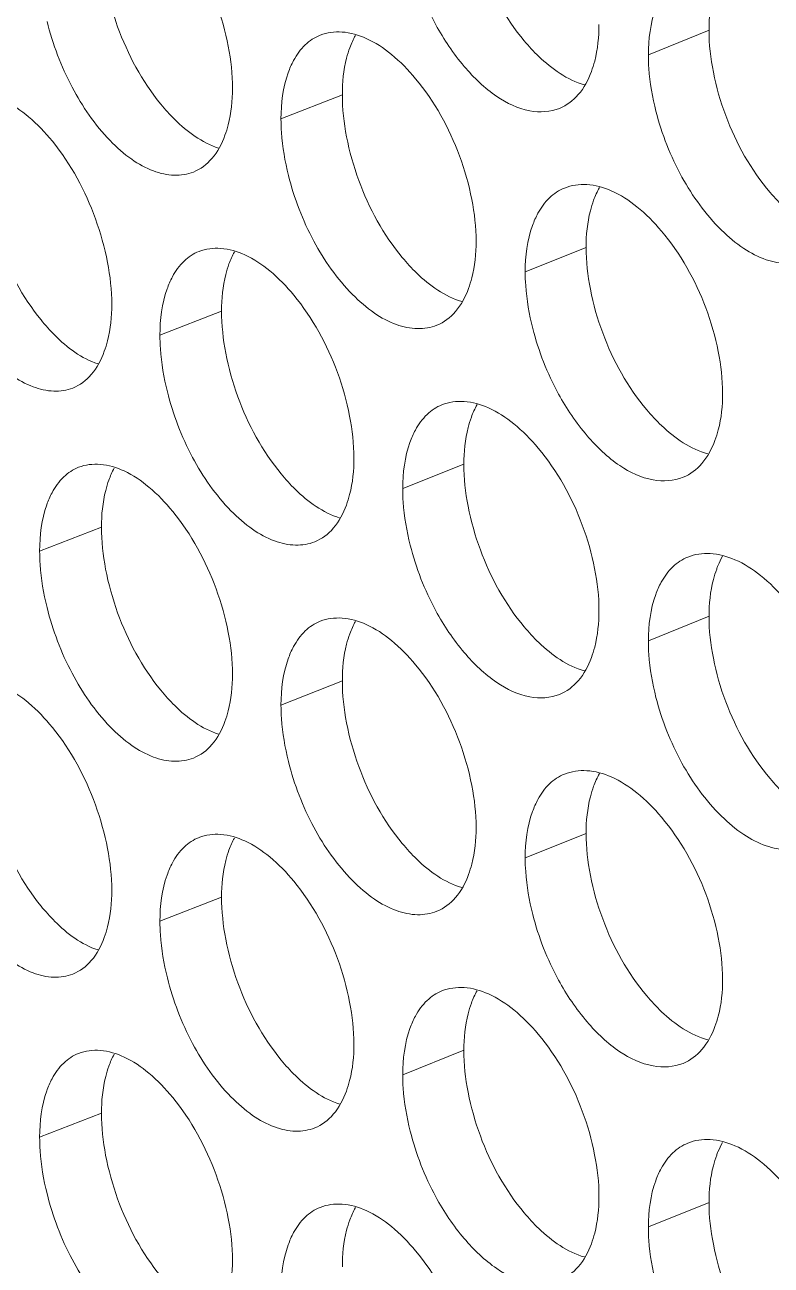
# Model space of a CAD drawing. Header units: millimetres. Extents: x 1177 to 4147, y 93 to 2194.
# Drawn here: x 2535.73 to 2545.75, y 995.79 to 1012.46 of the extents above; entities that cross this region are included whole.
import ezdxf

# ---------------------------------------------------------------- set-up
doc = ezdxf.new("R2010")
doc.units = ezdxf.units.MM
doc.header["$LTSCALE"] = 0.1
doc.layers.get('0').update_dxf_attribs({"lineweight": 13})
doc.layers.add('标注', color=251, linetype='Continuous', lineweight=9)

# ---------------------------------------------------------------- blocks, each defined once
blk = doc.blocks.new('02')
at = {"layer": '标注'}
for p, q in [((4404.721, 1037.539), (4403.558, 1037.066)), ((4397.688, 1036.3), (4396.511, 1035.835)), ((4397.688, 1036.3), (4396.511, 1035.835)), ((4402.363, 1033.37), (4401.195, 1032.9)), ((4402.363, 1033.37), (4401.195, 1032.9)), ((4395.371, 1032.148), (4394.189, 1031.685)), ((4400.018, 1029.207), (4398.846, 1028.739)), ((4393.067, 1028.001), (4391.882, 1027.541)), ((4404.721, 1026.289), (4403.558, 1025.816)), ((4397.688, 1025.05), (4396.511, 1024.585)), ((4402.363, 1022.12), (4401.195, 1021.65)), ((4395.371, 1020.898), (4394.189, 1020.435)), ((4400.018, 1017.957), (4398.846, 1017.489)), ((4393.067, 1016.751), (4391.882, 1016.291)), ((4393.067, 1016.751), (4391.882, 1016.291)), ((4404.721, 1015.039), (4403.558, 1014.566))]:
    blk.add_line(p, q, dxfattribs=at)
for points, knots in [([(4400.018, 1040.457), (4400.018, 1040.187), (4400.082, 1039.627), (4400.389, 1038.541), (4400.812, 1037.771), (4401.176, 1037.336)], [0, 0, 0, 0, 0.239561, 0.496616, 1, 1, 1, 1]), ([(4395.581, 1036.424), (4395.581, 1036.694), (4395.517, 1037.254), (4395.213, 1038.341), (4394.794, 1039.113), (4394.434, 1039.551)], [0, 0, 0, 0, 0.239566, 0.496716, 1, 1, 1, 1]), ([(4395.581, 1036.424), (4395.581, 1036.694), (4395.517, 1037.254), (4395.213, 1038.341), (4394.794, 1039.113), (4394.434, 1039.551)], [0, 0, 0, 0, 0.239566, 0.496716, 1, 1, 1, 1]), ([(4393.067, 1039.251), (4393.067, 1038.981), (4393.13, 1038.42), (4393.431, 1037.333), (4393.846, 1036.56), (4394.205, 1036.121)], [0, 0, 0, 0, 0.239778, 0.497068, 1, 1, 1, 1]), ([(4393.067, 1039.251), (4393.067, 1038.981), (4393.13, 1038.42), (4393.431, 1037.333), (4393.846, 1036.56), (4394.205, 1036.121)], [0, 0, 0, 0, 0.239778, 0.497068, 1, 1, 1, 1]), ([(4398.991, 1038.905), (4399.046, 1038.686), (4399.183, 1038.255), (4399.508, 1037.549), (4399.975, 1036.854), (4400.581, 1036.266), (4401.229, 1035.947), (4401.678, 1035.967), (4401.855, 1036.039)], [0, 0, 0, 0, 0.152652, 0.305439, 0.523584, 0.715027, 0.870754, 1, 1, 1, 1]), ([(4404.868, 1038.444), (4404.843, 1038.378), (4404.753, 1038.084), (4404.721, 1037.775), (4404.721, 1037.539)], [0, 0, 0, 0, 0.229724, 1, 1, 1, 1]), ([(4403.804, 1038.191), (4403.763, 1038.115), (4403.607, 1037.76), (4403.558, 1037.366), (4403.558, 1037.066)], [0, 0, 0, 0, 0.222904, 1, 1, 1, 1]), ([(4392.024, 1037.706), (4392.132, 1037.27), (4392.442, 1036.448), (4393.047, 1035.57), (4393.616, 1035.06), (4394.037, 1034.825), (4394.45, 1034.731), (4394.715, 1034.771), (4394.83, 1034.816)], [0, 0, 0, 0, 0.306092, 0.591839, 0.715894, 0.823347, 0.916219, 1, 1, 1, 1]), ([(4392.024, 1037.706), (4392.132, 1037.27), (4392.442, 1036.448), (4393.047, 1035.57), (4393.616, 1035.06), (4394.037, 1034.825), (4394.45, 1034.731), (4394.715, 1034.771), (4394.83, 1034.816)], [0, 0, 0, 0, 0.306092, 0.591839, 0.715894, 0.823347, 0.916219, 1, 1, 1, 1]), ([(4402.465, 1036.745), (4402.49, 1036.811), (4402.58, 1037.104), (4402.611, 1037.413), (4402.611, 1037.649)], [0, 0, 0, 0, 0.22966, 1, 1, 1, 1]), ([(4397.262, 1037.443), (4397.156, 1037.401), (4396.951, 1037.265), (4396.812, 1037.067), (4396.752, 1036.957)], [0, 0, 0, 0, 0.476042, 1, 1, 1, 1]), ([(4397.262, 1037.443), (4397.156, 1037.401), (4396.951, 1037.265), (4396.812, 1037.067), (4396.752, 1036.957)], [0, 0, 0, 0, 0.476042, 1, 1, 1, 1]), ([(4399.094, 1036.607), (4398.953, 1036.776), (4398.666, 1037.072), (4398.186, 1037.392), (4397.705, 1037.534), (4397.394, 1037.495), (4397.262, 1037.443)], [0, 0, 0, 0, 0.309013, 0.575734, 0.801259, 1, 1, 1, 1]), ([(4399.094, 1036.607), (4398.953, 1036.776), (4398.666, 1037.072), (4398.186, 1037.392), (4397.705, 1037.534), (4397.394, 1037.495), (4397.262, 1037.443)], [0, 0, 0, 0, 0.309013, 0.575734, 0.801259, 1, 1, 1, 1]), ([(4404.721, 1037.539), (4404.721, 1037.269), (4404.786, 1036.709), (4405.096, 1035.624), (4405.525, 1034.856), (4405.893, 1034.423)], [0, 0, 0, 0, 0.239417, 0.496314, 1, 1, 1, 1]), ([(4397.831, 1037.203), (4397.807, 1037.137), (4397.718, 1036.844), (4397.688, 1036.535), (4397.688, 1036.3)], [0, 0, 0, 0, 0.229286, 1, 1, 1, 1]), ([(4397.831, 1037.203), (4397.807, 1037.137), (4397.718, 1036.844), (4397.688, 1036.535), (4397.688, 1036.3)], [0, 0, 0, 0, 0.229286, 1, 1, 1, 1]), ([(4401.176, 1037.336), (4401.264, 1037.231), (4401.588, 1036.878), (4402.002, 1036.584), (4402.333, 1036.49)], [0, 0, 0, 0, 0.285256, 1, 1, 1, 1]), ([(4396.752, 1036.957), (4396.712, 1036.881), (4396.559, 1036.527), (4396.511, 1036.134), (4396.511, 1035.835)], [0, 0, 0, 0, 0.222259, 1, 1, 1, 1]), ([(4396.752, 1036.957), (4396.712, 1036.881), (4396.559, 1036.527), (4396.511, 1036.134), (4396.511, 1035.835)], [0, 0, 0, 0, 0.222259, 1, 1, 1, 1]), ([(4403.558, 1037.066), (4403.558, 1036.979), (4403.572, 1036.614), (4403.635, 1036.252), (4403.704, 1035.982)], [0, 0, 0, 0, 0.237919, 1, 1, 1, 1]), ([(4401.855, 1036.039), (4401.992, 1036.094), (4402.256, 1036.297), (4402.406, 1036.586), (4402.465, 1036.745)], [0, 0, 0, 0, 0.465305, 1, 1, 1, 1]), ([(4400.254, 1033.485), (4400.254, 1033.755), (4400.189, 1034.315), (4399.882, 1035.401), (4399.457, 1036.171), (4399.094, 1036.607)], [0, 0, 0, 0, 0.239421, 0.496413, 1, 1, 1, 1]), ([(4400.254, 1033.485), (4400.254, 1033.755), (4400.189, 1034.315), (4399.882, 1035.401), (4399.457, 1036.171), (4399.094, 1036.607)], [0, 0, 0, 0, 0.239421, 0.496413, 1, 1, 1, 1]), ([(4392.126, 1035.407), (4391.988, 1035.576), (4391.708, 1035.872), (4391.24, 1036.195), (4390.769, 1036.342), (4390.463, 1036.308), (4390.334, 1036.259)], [0, 0, 0, 0, 0.310585, 0.577804, 0.802682, 1, 1, 1, 1]), ([(4395.437, 1035.522), (4395.461, 1035.587), (4395.55, 1035.88), (4395.581, 1036.189), (4395.581, 1036.424)], [0, 0, 0, 0, 0.229222, 1, 1, 1, 1]), ([(4395.437, 1035.522), (4395.461, 1035.587), (4395.55, 1035.88), (4395.581, 1036.189), (4395.581, 1036.424)], [0, 0, 0, 0, 0.229222, 1, 1, 1, 1]), ([(4397.688, 1036.3), (4397.688, 1036.03), (4397.751, 1035.469), (4398.056, 1034.383), (4398.477, 1033.612), (4398.838, 1033.176)], [0, 0, 0, 0, 0.239633, 0.496767, 1, 1, 1, 1]), ([(4397.688, 1036.3), (4397.688, 1036.03), (4397.751, 1035.469), (4398.056, 1034.383), (4398.477, 1033.612), (4398.838, 1033.176)], [0, 0, 0, 0, 0.239633, 0.496767, 1, 1, 1, 1]), ([(4394.205, 1036.121), (4394.289, 1036.018), (4394.6, 1035.671), (4394.995, 1035.377), (4395.314, 1035.276)], [0, 0, 0, 0, 0.285095, 1, 1, 1, 1]), ([(4394.205, 1036.121), (4394.289, 1036.018), (4394.6, 1035.671), (4394.995, 1035.377), (4395.314, 1035.276)], [0, 0, 0, 0, 0.285095, 1, 1, 1, 1]), ([(4403.704, 1035.982), (4403.816, 1035.544), (4404.139, 1034.72), (4404.767, 1033.848), (4405.356, 1033.347), (4405.791, 1033.12), (4406.218, 1033.035), (4406.49, 1033.083), (4406.608, 1033.131)], [0, 0, 0, 0, 0.303606, 0.588083, 0.712204, 0.820335, 0.914512, 1, 1, 1, 1]), ([(4396.511, 1035.835), (4396.511, 1035.748), (4396.525, 1035.383), (4396.587, 1035.02), (4396.654, 1034.75)], [0, 0, 0, 0, 0.23784, 1, 1, 1, 1]), ([(4396.511, 1035.835), (4396.511, 1035.748), (4396.525, 1035.383), (4396.587, 1035.02), (4396.654, 1034.75)], [0, 0, 0, 0, 0.23784, 1, 1, 1, 1]), ([(4394.83, 1034.816), (4394.967, 1034.87), (4395.231, 1035.072), (4395.379, 1035.362), (4395.437, 1035.522)], [0, 0, 0, 0, 0.463304, 1, 1, 1, 1]), ([(4394.83, 1034.816), (4394.967, 1034.87), (4395.231, 1035.072), (4395.379, 1035.362), (4395.437, 1035.522)], [0, 0, 0, 0, 0.463304, 1, 1, 1, 1]), ([(4393.265, 1032.277), (4393.265, 1032.547), (4393.201, 1033.107), (4392.899, 1034.194), (4392.483, 1034.967), (4392.126, 1035.407)], [0, 0, 0, 0, 0.239639, 0.496867, 1, 1, 1, 1]), ([(4390.778, 1035.109), (4390.778, 1034.839), (4390.841, 1034.279), (4391.139, 1033.192), (4391.552, 1032.418), (4391.908, 1031.977)], [0, 0, 0, 0, 0.239851, 0.497219, 1, 1, 1, 1]), ([(4396.654, 1034.75), (4396.764, 1034.313), (4397.079, 1033.49), (4397.694, 1032.615), (4398.271, 1032.108), (4398.697, 1031.876), (4399.116, 1031.786), (4399.384, 1031.829), (4399.5, 1031.876)], [0, 0, 0, 0, 0.305092, 0.590325, 0.714405, 0.822131, 0.915528, 1, 1, 1, 1]), ([(4396.654, 1034.75), (4396.764, 1034.313), (4397.079, 1033.49), (4397.694, 1032.615), (4398.271, 1032.108), (4398.697, 1031.876), (4399.116, 1031.786), (4399.384, 1031.829), (4399.5, 1031.876)], [0, 0, 0, 0, 0.305092, 0.590325, 0.714405, 0.822131, 0.915528, 1, 1, 1, 1]), ([(4403.809, 1033.684), (4403.666, 1033.853), (4403.374, 1034.149), (4402.886, 1034.467), (4402.398, 1034.605), (4402.083, 1034.563), (4401.95, 1034.509)], [0, 0, 0, 0, 0.307992, 0.574392, 0.80034, 1, 1, 1, 1]), ([(4403.809, 1033.684), (4403.666, 1033.853), (4403.374, 1034.149), (4402.886, 1034.467), (4402.398, 1034.605), (4402.083, 1034.563), (4401.95, 1034.509)], [0, 0, 0, 0, 0.307992, 0.574392, 0.80034, 1, 1, 1, 1]), ([(4401.95, 1034.509), (4401.844, 1034.467), (4401.64, 1034.331), (4401.499, 1034.134), (4401.44, 1034.024)], [0, 0, 0, 0, 0.477116, 1, 1, 1, 1]), ([(4401.95, 1034.509), (4401.844, 1034.467), (4401.64, 1034.331), (4401.499, 1034.134), (4401.44, 1034.024)], [0, 0, 0, 0, 0.477116, 1, 1, 1, 1]), ([(4405.893, 1034.423), (4405.983, 1034.317), (4406.316, 1033.961), (4406.742, 1033.666), (4407.081, 1033.578)], [0, 0, 0, 0, 0.285322, 1, 1, 1, 1]), ([(4402.508, 1034.275), (4402.484, 1034.209), (4402.394, 1033.916), (4402.363, 1033.606), (4402.363, 1033.37)], [0, 0, 0, 0, 0.229578, 1, 1, 1, 1]), ([(4402.508, 1034.275), (4402.484, 1034.209), (4402.394, 1033.916), (4402.363, 1033.606), (4402.363, 1033.37)], [0, 0, 0, 0, 0.229578, 1, 1, 1, 1]), ([(4401.44, 1034.024), (4401.399, 1033.949), (4401.244, 1033.594), (4401.195, 1033.2), (4401.195, 1032.9)], [0, 0, 0, 0, 0.222686, 1, 1, 1, 1]), ([(4401.44, 1034.024), (4401.399, 1033.949), (4401.244, 1033.594), (4401.195, 1033.2), (4401.195, 1032.9)], [0, 0, 0, 0, 0.222686, 1, 1, 1, 1]), ([(4404.982, 1030.568), (4404.982, 1030.838), (4404.917, 1031.398), (4404.605, 1032.483), (4404.176, 1033.25), (4403.809, 1033.684)], [0, 0, 0, 0, 0.239276, 0.49611, 1, 1, 1, 1]), ([(4404.982, 1030.568), (4404.982, 1030.838), (4404.917, 1031.398), (4404.605, 1032.483), (4404.176, 1033.25), (4403.809, 1033.684)], [0, 0, 0, 0, 0.239276, 0.49611, 1, 1, 1, 1]), ([(4389.73, 1033.567), (4389.837, 1033.131), (4390.144, 1032.31), (4390.745, 1031.431), (4391.31, 1030.919), (4391.727, 1030.683), (4392.138, 1030.586), (4392.402, 1030.626), (4392.516, 1030.67)], [0, 0, 0, 0, 0.306595, 0.592601, 0.716644, 0.823962, 0.916568, 1, 1, 1, 1]), ([(4396.757, 1032.451), (4396.618, 1032.62), (4396.333, 1032.917), (4395.857, 1033.237), (4395.38, 1033.381), (4395.069, 1033.344), (4394.939, 1033.293)], [0, 0, 0, 0, 0.309532, 0.576416, 0.801728, 1, 1, 1, 1]), ([(4400.109, 1032.582), (4400.133, 1032.648), (4400.223, 1032.941), (4400.254, 1033.249), (4400.254, 1033.485)], [0, 0, 0, 0, 0.229514, 1, 1, 1, 1]), ([(4400.109, 1032.582), (4400.133, 1032.648), (4400.223, 1032.941), (4400.254, 1033.249), (4400.254, 1033.485)], [0, 0, 0, 0, 0.229514, 1, 1, 1, 1]), ([(4402.363, 1033.37), (4402.363, 1033.101), (4402.427, 1032.54), (4402.736, 1031.455), (4403.162, 1030.686), (4403.527, 1030.252)], [0, 0, 0, 0, 0.239489, 0.496465, 1, 1, 1, 1]), ([(4402.363, 1033.37), (4402.363, 1033.101), (4402.427, 1032.54), (4402.736, 1031.455), (4403.162, 1030.686), (4403.527, 1030.252)], [0, 0, 0, 0, 0.239489, 0.496465, 1, 1, 1, 1]), ([(4394.939, 1033.293), (4394.833, 1033.251), (4394.628, 1033.116), (4394.488, 1032.917), (4394.429, 1032.806)], [0, 0, 0, 0, 0.475484, 1, 1, 1, 1]), ([(4398.838, 1033.176), (4398.925, 1033.071), (4399.245, 1032.721), (4399.652, 1032.426), (4399.979, 1032.33)], [0, 0, 0, 0, 0.285211, 1, 1, 1, 1]), ([(4398.838, 1033.176), (4398.925, 1033.071), (4399.245, 1032.721), (4399.652, 1032.426), (4399.979, 1032.33)], [0, 0, 0, 0, 0.285211, 1, 1, 1, 1]), ([(4395.513, 1033.051), (4395.489, 1032.985), (4395.401, 1032.692), (4395.371, 1032.383), (4395.371, 1032.148)], [0, 0, 0, 0, 0.229141, 1, 1, 1, 1]), ([(4401.195, 1032.9), (4401.195, 1032.813), (4401.209, 1032.448), (4401.272, 1032.086), (4401.34, 1031.816)], [0, 0, 0, 0, 0.237892, 1, 1, 1, 1]), ([(4401.195, 1032.9), (4401.195, 1032.813), (4401.209, 1032.448), (4401.272, 1032.086), (4401.34, 1031.816)], [0, 0, 0, 0, 0.237892, 1, 1, 1, 1]), ([(4394.429, 1032.806), (4394.389, 1032.731), (4394.237, 1032.376), (4394.189, 1031.984), (4394.189, 1031.685)], [0, 0, 0, 0, 0.22205, 1, 1, 1, 1]), ([(4397.91, 1029.327), (4397.91, 1029.597), (4397.846, 1030.157), (4397.54, 1031.243), (4397.119, 1032.014), (4396.757, 1032.451)], [0, 0, 0, 0, 0.239493, 0.496564, 1, 1, 1, 1]), ([(4399.5, 1031.876), (4399.637, 1031.931), (4399.901, 1032.133), (4400.05, 1032.422), (4400.109, 1032.582)], [0, 0, 0, 0, 0.464648, 1, 1, 1, 1]), ([(4399.5, 1031.876), (4399.637, 1031.931), (4399.901, 1032.133), (4400.05, 1032.422), (4400.109, 1032.582)], [0, 0, 0, 0, 0.464648, 1, 1, 1, 1]), ([(4393.122, 1031.375), (4393.146, 1031.441), (4393.234, 1031.733), (4393.265, 1032.042), (4393.265, 1032.277)], [0, 0, 0, 0, 0.229076, 1, 1, 1, 1]), ([(4391.908, 1031.977), (4391.992, 1031.875), (4392.298, 1031.53), (4392.687, 1031.236), (4393.002, 1031.133)], [0, 0, 0, 0, 0.285023, 1, 1, 1, 1]), ([(4395.371, 1032.148), (4395.371, 1031.878), (4395.434, 1031.317), (4395.736, 1030.231), (4396.155, 1029.459), (4396.515, 1029.021)], [0, 0, 0, 0, 0.239706, 0.496917, 1, 1, 1, 1]), ([(4394.189, 1031.685), (4394.189, 1031.598), (4394.203, 1031.233), (4394.265, 1030.871), (4394.332, 1030.6)], [0, 0, 0, 0, 0.237814, 1, 1, 1, 1]), ([(4401.34, 1031.816), (4401.396, 1031.597), (4401.535, 1031.165), (4401.862, 1030.46), (4402.332, 1029.765), (4402.943, 1029.178), (4403.596, 1028.862), (4404.046, 1028.885), (4404.224, 1028.957)], [0, 0, 0, 0, 0.152387, 0.304947, 0.522872, 0.714293, 0.870269, 1, 1, 1, 1]), ([(4401.34, 1031.816), (4401.396, 1031.597), (4401.535, 1031.165), (4401.862, 1030.46), (4402.332, 1029.765), (4402.943, 1029.178), (4403.596, 1028.862), (4404.046, 1028.885), (4404.224, 1028.957)], [0, 0, 0, 0, 0.152387, 0.304947, 0.522872, 0.714293, 0.870269, 1, 1, 1, 1]), ([(4392.516, 1030.67), (4392.653, 1030.723), (4392.917, 1030.925), (4393.064, 1031.215), (4393.122, 1031.375)], [0, 0, 0, 0, 0.462617, 1, 1, 1, 1]), ([(4394.332, 1030.6), (4394.441, 1030.164), (4394.754, 1029.341), (4395.363, 1028.465), (4395.936, 1027.957), (4396.36, 1027.723), (4396.776, 1027.631), (4397.043, 1027.673), (4397.158, 1027.718)], [0, 0, 0, 0, 0.305591, 0.59108, 0.715148, 0.822737, 0.915872, 1, 1, 1, 1]), ([(4404.835, 1029.664), (4404.86, 1029.73), (4404.951, 1030.023), (4404.982, 1030.332), (4404.982, 1030.568)], [0, 0, 0, 0, 0.229806, 1, 1, 1, 1]), ([(4404.835, 1029.664), (4404.86, 1029.73), (4404.951, 1030.023), (4404.982, 1030.332), (4404.982, 1030.568)], [0, 0, 0, 0, 0.229806, 1, 1, 1, 1]), ([(4399.599, 1030.348), (4399.493, 1030.306), (4399.289, 1030.171), (4399.149, 1029.972), (4399.089, 1029.863)], [0, 0, 0, 0, 0.476586, 1, 1, 1, 1]), ([(4401.444, 1029.518), (4401.302, 1029.687), (4401.013, 1029.983), (4400.53, 1030.301), (4400.045, 1030.442), (4399.731, 1030.401), (4399.599, 1030.348)], [0, 0, 0, 0, 0.3085, 0.575059, 0.800797, 1, 1, 1, 1]), ([(4403.527, 1030.252), (4403.617, 1030.146), (4403.945, 1029.792), (4404.365, 1029.497), (4404.7, 1029.406)], [0, 0, 0, 0, 0.285293, 1, 1, 1, 1]), ([(4403.527, 1030.252), (4403.617, 1030.146), (4403.945, 1029.792), (4404.365, 1029.497), (4404.7, 1029.406)], [0, 0, 0, 0, 0.285293, 1, 1, 1, 1]), ([(4400.163, 1030.111), (4400.139, 1030.045), (4400.049, 1029.752), (4400.018, 1029.443), (4400.018, 1029.207)], [0, 0, 0, 0, 0.229432, 1, 1, 1, 1]), ([(4399.089, 1029.863), (4399.048, 1029.787), (4398.894, 1029.433), (4398.846, 1029.039), (4398.846, 1028.739)], [0, 0, 0, 0, 0.222471, 1, 1, 1, 1]), ([(4404.224, 1028.957), (4404.362, 1029.013), (4404.626, 1029.216), (4404.776, 1029.505), (4404.835, 1029.664)], [0, 0, 0, 0, 0.465952, 1, 1, 1, 1]), ([(4404.224, 1028.957), (4404.362, 1029.013), (4404.626, 1029.216), (4404.776, 1029.505), (4404.835, 1029.664)], [0, 0, 0, 0, 0.465952, 1, 1, 1, 1]), ([(4397.766, 1028.424), (4397.79, 1028.49), (4397.88, 1028.783), (4397.91, 1029.091), (4397.91, 1029.327)], [0, 0, 0, 0, 0.229368, 1, 1, 1, 1]), ([(4402.611, 1026.399), (4402.611, 1026.668), (4402.546, 1027.229), (4402.236, 1028.314), (4401.81, 1029.083), (4401.444, 1029.518)], [0, 0, 0, 0, 0.239348, 0.496261, 1, 1, 1, 1]), ([(4392.629, 1029.148), (4392.524, 1029.107), (4392.318, 1028.971), (4392.179, 1028.772), (4392.12, 1028.661)], [0, 0, 0, 0, 0.474911, 1, 1, 1, 1]), ([(4394.434, 1028.301), (4394.296, 1028.47), (4394.014, 1028.767), (4393.542, 1029.088), (4393.068, 1029.234), (4392.759, 1029.199), (4392.629, 1029.148)], [0, 0, 0, 0, 0.310056, 0.577106, 0.802202, 1, 1, 1, 1]), ([(4400.018, 1029.207), (4400.018, 1028.937), (4400.082, 1028.377), (4400.389, 1027.291), (4400.812, 1026.521), (4401.176, 1026.086)], [0, 0, 0, 0, 0.239561, 0.496616, 1, 1, 1, 1]), ([(4393.209, 1028.904), (4393.186, 1028.838), (4393.098, 1028.545), (4393.067, 1028.236), (4393.067, 1028.001)], [0, 0, 0, 0, 0.228996, 1, 1, 1, 1]), ([(4396.515, 1029.021), (4396.6, 1028.917), (4396.916, 1028.568), (4397.317, 1028.274), (4397.64, 1028.175)], [0, 0, 0, 0, 0.285157, 1, 1, 1, 1]), ([(4392.12, 1028.661), (4392.08, 1028.586), (4391.929, 1028.231), (4391.882, 1027.84), (4391.882, 1027.541)], [0, 0, 0, 0, 0.221845, 1, 1, 1, 1]), ([(4398.846, 1028.739), (4398.846, 1028.653), (4398.86, 1028.288), (4398.923, 1027.925), (4398.991, 1027.655)], [0, 0, 0, 0, 0.237866, 1, 1, 1, 1]), ([(4397.158, 1027.718), (4397.295, 1027.773), (4397.559, 1027.975), (4397.707, 1028.264), (4397.766, 1028.424)], [0, 0, 0, 0, 0.463981, 1, 1, 1, 1]), ([(4395.581, 1025.174), (4395.581, 1025.444), (4395.517, 1026.004), (4395.213, 1027.091), (4394.794, 1027.863), (4394.434, 1028.301)], [0, 0, 0, 0, 0.239566, 0.496716, 1, 1, 1, 1]), ([(4393.067, 1028.001), (4393.067, 1027.731), (4393.13, 1027.17), (4393.431, 1026.083), (4393.846, 1025.31), (4394.205, 1024.871)], [0, 0, 0, 0, 0.239778, 0.497068, 1, 1, 1, 1]), ([(4398.991, 1027.655), (4399.046, 1027.436), (4399.183, 1027.005), (4399.508, 1026.299), (4399.975, 1025.604), (4400.581, 1025.016), (4401.229, 1024.697), (4401.678, 1024.717), (4401.855, 1024.789)], [0, 0, 0, 0, 0.152652, 0.305439, 0.523584, 0.715027, 0.870754, 1, 1, 1, 1]), ([(4391.882, 1027.541), (4391.882, 1027.454), (4391.896, 1027.089), (4391.957, 1026.726), (4392.024, 1026.456)], [0, 0, 0, 0, 0.237788, 1, 1, 1, 1]), ([(4404.314, 1027.426), (4404.209, 1027.383), (4404.005, 1027.247), (4403.864, 1027.05), (4403.804, 1026.941)], [0, 0, 0, 0, 0.477633, 1, 1, 1, 1]), ([(4406.187, 1026.606), (4406.042, 1026.775), (4405.748, 1027.071), (4405.257, 1027.388), (4404.765, 1027.524), (4404.448, 1027.481), (4404.314, 1027.426)], [0, 0, 0, 0, 0.307488, 0.573733, 0.799889, 1, 1, 1, 1]), ([(4404.982, 1027.44), (4404.948, 1027.382), (4404.909, 1027.3), (4404.876, 1027.216), (4404.868, 1027.194)], [0, 0, 0, 0, 0.741798, 1, 1, 1, 1]), ([(4404.868, 1027.194), (4404.843, 1027.128), (4404.753, 1026.834), (4404.721, 1026.525), (4404.721, 1026.289)], [0, 0, 0, 0, 0.229724, 1, 1, 1, 1]), ([(4403.804, 1026.941), (4403.763, 1026.865), (4403.607, 1026.51), (4403.558, 1026.116), (4403.558, 1025.816)], [0, 0, 0, 0, 0.222904, 1, 1, 1, 1]), ([(4392.024, 1026.456), (4392.132, 1026.02), (4392.442, 1025.198), (4393.047, 1024.32), (4393.616, 1023.81), (4394.037, 1023.575), (4394.45, 1023.481), (4394.715, 1023.521), (4394.83, 1023.566)], [0, 0, 0, 0, 0.306092, 0.591839, 0.715894, 0.823347, 0.916219, 1, 1, 1, 1]), ([(4399.094, 1025.357), (4398.953, 1025.526), (4398.666, 1025.822), (4398.186, 1026.142), (4397.705, 1026.284), (4397.394, 1026.245), (4397.262, 1026.193)], [0, 0, 0, 0, 0.309013, 0.575734, 0.801259, 1, 1, 1, 1]), ([(4402.465, 1025.495), (4402.49, 1025.561), (4402.58, 1025.854), (4402.611, 1026.163), (4402.611, 1026.399)], [0, 0, 0, 0, 0.22966, 1, 1, 1, 1]), ([(4404.721, 1026.289), (4404.721, 1026.019), (4404.786, 1025.459), (4405.096, 1024.374), (4405.525, 1023.606), (4405.893, 1023.173)], [0, 0, 0, 0, 0.239417, 0.496314, 1, 1, 1, 1]), ([(4397.262, 1026.193), (4397.156, 1026.151), (4396.951, 1026.015), (4396.812, 1025.817), (4396.752, 1025.707)], [0, 0, 0, 0, 0.476042, 1, 1, 1, 1]), ([(4401.176, 1026.086), (4401.264, 1025.981), (4401.588, 1025.628), (4402.002, 1025.334), (4402.333, 1025.24)], [0, 0, 0, 0, 0.285256, 1, 1, 1, 1]), ([(4397.831, 1025.953), (4397.807, 1025.887), (4397.718, 1025.594), (4397.688, 1025.285), (4397.688, 1025.05)], [0, 0, 0, 0, 0.229286, 1, 1, 1, 1]), ([(4403.558, 1025.816), (4403.558, 1025.729), (4403.572, 1025.364), (4403.635, 1025.002), (4403.704, 1024.732)], [0, 0, 0, 0, 0.237919, 1, 1, 1, 1]), ([(4396.752, 1025.707), (4396.712, 1025.631), (4396.559, 1025.277), (4396.511, 1024.884), (4396.511, 1024.585)], [0, 0, 0, 0, 0.222259, 1, 1, 1, 1]), ([(4401.855, 1024.789), (4401.992, 1024.844), (4402.256, 1025.047), (4402.406, 1025.336), (4402.465, 1025.495)], [0, 0, 0, 0, 0.465305, 1, 1, 1, 1]), ([(4400.254, 1022.235), (4400.254, 1022.505), (4400.189, 1023.065), (4399.882, 1024.151), (4399.457, 1024.921), (4399.094, 1025.357)], [0, 0, 0, 0, 0.239421, 0.496413, 1, 1, 1, 1]), ([(4392.126, 1024.157), (4391.988, 1024.326), (4391.708, 1024.622), (4391.24, 1024.945), (4390.769, 1025.092), (4390.463, 1025.058), (4390.334, 1025.009)], [0, 0, 0, 0, 0.310585, 0.577804, 0.802682, 1, 1, 1, 1]), ([(4395.437, 1024.272), (4395.461, 1024.337), (4395.55, 1024.63), (4395.581, 1024.939), (4395.581, 1025.174)], [0, 0, 0, 0, 0.229222, 1, 1, 1, 1]), ([(4397.688, 1025.05), (4397.688, 1024.78), (4397.751, 1024.219), (4398.056, 1023.133), (4398.477, 1022.362), (4398.838, 1021.926)], [0, 0, 0, 0, 0.239633, 0.496767, 1, 1, 1, 1]), ([(4394.205, 1024.871), (4394.289, 1024.768), (4394.6, 1024.421), (4394.995, 1024.127), (4395.314, 1024.026)], [0, 0, 0, 0, 0.285095, 1, 1, 1, 1]), ([(4396.511, 1024.585), (4396.511, 1024.498), (4396.525, 1024.133), (4396.587, 1023.77), (4396.654, 1023.5)], [0, 0, 0, 0, 0.23784, 1, 1, 1, 1]), ([(4403.704, 1024.732), (4403.816, 1024.294), (4404.139, 1023.47), (4404.767, 1022.598), (4405.356, 1022.097), (4405.791, 1021.87), (4406.218, 1021.785), (4406.49, 1021.833), (4406.608, 1021.881)], [0, 0, 0, 0, 0.303606, 0.588083, 0.712204, 0.820335, 0.914512, 1, 1, 1, 1]), ([(4393.265, 1021.027), (4393.265, 1021.297), (4393.201, 1021.857), (4392.899, 1022.944), (4392.483, 1023.717), (4392.126, 1024.157)], [0, 0, 0, 0, 0.239639, 0.496867, 1, 1, 1, 1]), ([(4394.83, 1023.566), (4394.967, 1023.62), (4395.231, 1023.822), (4395.379, 1024.112), (4395.437, 1024.272)], [0, 0, 0, 0, 0.463304, 1, 1, 1, 1]), ([(4390.778, 1023.859), (4390.778, 1023.589), (4390.841, 1023.029), (4391.139, 1021.942), (4391.552, 1021.168), (4391.908, 1020.727)], [0, 0, 0, 0, 0.239851, 0.497219, 1, 1, 1, 1]), ([(4396.654, 1023.5), (4396.764, 1023.063), (4397.079, 1022.24), (4397.694, 1021.365), (4398.271, 1020.858), (4398.697, 1020.626), (4399.116, 1020.536), (4399.384, 1020.579), (4399.5, 1020.626)], [0, 0, 0, 0, 0.305092, 0.590325, 0.714405, 0.822131, 0.915528, 1, 1, 1, 1]), ([(4401.95, 1023.259), (4401.844, 1023.217), (4401.64, 1023.081), (4401.499, 1022.884), (4401.44, 1022.774)], [0, 0, 0, 0, 0.477116, 1, 1, 1, 1]), ([(4403.809, 1022.434), (4403.666, 1022.603), (4403.374, 1022.899), (4402.886, 1023.217), (4402.398, 1023.355), (4402.083, 1023.313), (4401.95, 1023.259)], [0, 0, 0, 0, 0.307992, 0.574392, 0.80034, 1, 1, 1, 1]), ([(4405.893, 1023.173), (4405.983, 1023.067), (4406.316, 1022.711), (4406.742, 1022.416), (4407.081, 1022.328)], [0, 0, 0, 0, 0.285322, 1, 1, 1, 1]), ([(4402.508, 1023.025), (4402.484, 1022.959), (4402.394, 1022.666), (4402.363, 1022.356), (4402.363, 1022.12)], [0, 0, 0, 0, 0.229578, 1, 1, 1, 1]), ([(4401.44, 1022.774), (4401.399, 1022.699), (4401.244, 1022.344), (4401.195, 1021.95), (4401.195, 1021.65)], [0, 0, 0, 0, 0.222686, 1, 1, 1, 1]), ([(4404.982, 1019.318), (4404.982, 1019.588), (4404.917, 1020.148), (4404.605, 1021.233), (4404.176, 1022), (4403.809, 1022.434)], [0, 0, 0, 0, 0.239276, 0.49611, 1, 1, 1, 1]), ([(4389.73, 1022.317), (4389.837, 1021.881), (4390.144, 1021.06), (4390.745, 1020.181), (4391.31, 1019.669), (4391.727, 1019.433), (4392.138, 1019.336), (4392.402, 1019.376), (4392.516, 1019.42)], [0, 0, 0, 0, 0.306595, 0.592601, 0.716644, 0.823962, 0.916568, 1, 1, 1, 1]), ([(4400.109, 1021.332), (4400.133, 1021.398), (4400.223, 1021.691), (4400.254, 1021.999), (4400.254, 1022.235)], [0, 0, 0, 0, 0.229514, 1, 1, 1, 1]), ([(4394.939, 1022.043), (4394.833, 1022.001), (4394.628, 1021.866), (4394.488, 1021.667), (4394.429, 1021.556)], [0, 0, 0, 0, 0.475484, 1, 1, 1, 1]), ([(4396.757, 1021.201), (4396.618, 1021.37), (4396.333, 1021.667), (4395.857, 1021.987), (4395.38, 1022.131), (4395.069, 1022.094), (4394.939, 1022.043)], [0, 0, 0, 0, 0.309532, 0.576416, 0.801728, 1, 1, 1, 1]), ([(4398.838, 1021.926), (4398.925, 1021.821), (4399.245, 1021.471), (4399.652, 1021.176), (4399.979, 1021.08)], [0, 0, 0, 0, 0.285211, 1, 1, 1, 1]), ([(4402.363, 1022.12), (4402.363, 1021.851), (4402.427, 1021.29), (4402.736, 1020.205), (4403.162, 1019.436), (4403.527, 1019.002)], [0, 0, 0, 0, 0.239489, 0.496465, 1, 1, 1, 1]), ([(4395.513, 1021.801), (4395.489, 1021.735), (4395.401, 1021.442), (4395.371, 1021.133), (4395.371, 1020.898)], [0, 0, 0, 0, 0.229141, 1, 1, 1, 1]), ([(4394.429, 1021.556), (4394.389, 1021.481), (4394.237, 1021.126), (4394.189, 1020.734), (4394.189, 1020.435)], [0, 0, 0, 0, 0.22205, 1, 1, 1, 1]), ([(4401.195, 1021.65), (4401.195, 1021.563), (4401.209, 1021.198), (4401.272, 1020.836), (4401.34, 1020.566)], [0, 0, 0, 0, 0.237892, 1, 1, 1, 1]), ([(4399.5, 1020.626), (4399.637, 1020.681), (4399.901, 1020.883), (4400.05, 1021.172), (4400.109, 1021.332)], [0, 0, 0, 0, 0.464648, 1, 1, 1, 1]), ([(4393.122, 1020.125), (4393.146, 1020.191), (4393.234, 1020.483), (4393.265, 1020.792), (4393.265, 1021.027)], [0, 0, 0, 0, 0.229076, 1, 1, 1, 1]), ([(4397.91, 1018.077), (4397.91, 1018.347), (4397.846, 1018.907), (4397.54, 1019.993), (4397.119, 1020.764), (4396.757, 1021.201)], [0, 0, 0, 0, 0.239493, 0.496564, 1, 1, 1, 1]), ([(4391.908, 1020.727), (4391.992, 1020.625), (4392.298, 1020.28), (4392.687, 1019.986), (4393.002, 1019.883)], [0, 0, 0, 0, 0.285023, 1, 1, 1, 1]), ([(4395.371, 1020.898), (4395.371, 1020.628), (4395.434, 1020.067), (4395.736, 1018.981), (4396.155, 1018.209), (4396.515, 1017.771)], [0, 0, 0, 0, 0.239706, 0.496917, 1, 1, 1, 1]), ([(4401.34, 1020.566), (4401.396, 1020.347), (4401.535, 1019.915), (4401.862, 1019.21), (4402.332, 1018.515), (4402.943, 1017.928), (4403.596, 1017.612), (4404.046, 1017.635), (4404.224, 1017.707)], [0, 0, 0, 0, 0.152387, 0.304947, 0.522872, 0.714293, 0.870269, 1, 1, 1, 1]), ([(4394.189, 1020.435), (4394.189, 1020.348), (4394.203, 1019.983), (4394.265, 1019.621), (4394.332, 1019.35)], [0, 0, 0, 0, 0.237814, 1, 1, 1, 1]), ([(4392.516, 1019.42), (4392.653, 1019.473), (4392.917, 1019.675), (4393.064, 1019.965), (4393.122, 1020.125)], [0, 0, 0, 0, 0.462617, 1, 1, 1, 1]), ([(4394.332, 1019.35), (4394.441, 1018.914), (4394.754, 1018.091), (4395.363, 1017.215), (4395.936, 1016.707), (4396.36, 1016.473), (4396.776, 1016.381), (4397.043, 1016.423), (4397.158, 1016.468)], [0, 0, 0, 0, 0.305591, 0.59108, 0.715148, 0.822737, 0.915872, 1, 1, 1, 1]), ([(4404.835, 1018.414), (4404.86, 1018.48), (4404.951, 1018.773), (4404.982, 1019.082), (4404.982, 1019.318)], [0, 0, 0, 0, 0.229806, 1, 1, 1, 1]), ([(4399.599, 1019.098), (4399.493, 1019.056), (4399.289, 1018.921), (4399.149, 1018.722), (4399.089, 1018.613)], [0, 0, 0, 0, 0.476586, 1, 1, 1, 1]), ([(4401.444, 1018.268), (4401.302, 1018.437), (4401.013, 1018.733), (4400.53, 1019.051), (4400.045, 1019.192), (4399.731, 1019.151), (4399.599, 1019.098)], [0, 0, 0, 0, 0.3085, 0.575059, 0.800797, 1, 1, 1, 1]), ([(4400.163, 1018.861), (4400.139, 1018.795), (4400.049, 1018.502), (4400.018, 1018.193), (4400.018, 1017.957)], [0, 0, 0, 0, 0.229432, 1, 1, 1, 1]), ([(4403.527, 1019.002), (4403.617, 1018.896), (4403.945, 1018.542), (4404.365, 1018.247), (4404.7, 1018.156)], [0, 0, 0, 0, 0.285293, 1, 1, 1, 1]), ([(4399.089, 1018.613), (4399.048, 1018.537), (4398.894, 1018.183), (4398.846, 1017.789), (4398.846, 1017.489)], [0, 0, 0, 0, 0.222471, 1, 1, 1, 1]), ([(4404.224, 1017.707), (4404.362, 1017.763), (4404.626, 1017.966), (4404.776, 1018.255), (4404.835, 1018.414)], [0, 0, 0, 0, 0.465952, 1, 1, 1, 1]), ([(4402.611, 1015.149), (4402.611, 1015.418), (4402.546, 1015.979), (4402.236, 1017.064), (4401.81, 1017.833), (4401.444, 1018.268)], [0, 0, 0, 0, 0.239348, 0.496261, 1, 1, 1, 1]), ([(4392.629, 1017.898), (4392.524, 1017.857), (4392.318, 1017.721), (4392.179, 1017.522), (4392.12, 1017.411)], [0, 0, 0, 0, 0.474911, 1, 1, 1, 1]), ([(4392.629, 1017.898), (4392.524, 1017.857), (4392.318, 1017.721), (4392.179, 1017.522), (4392.12, 1017.411)], [0, 0, 0, 0, 0.474911, 1, 1, 1, 1]), ([(4394.434, 1017.051), (4394.296, 1017.22), (4394.014, 1017.517), (4393.542, 1017.838), (4393.068, 1017.984), (4392.759, 1017.949), (4392.629, 1017.898)], [0, 0, 0, 0, 0.310056, 0.577106, 0.802202, 1, 1, 1, 1]), ([(4394.434, 1017.051), (4394.296, 1017.22), (4394.014, 1017.517), (4393.542, 1017.838), (4393.068, 1017.984), (4392.759, 1017.949), (4392.629, 1017.898)], [0, 0, 0, 0, 0.310056, 0.577106, 0.802202, 1, 1, 1, 1]), ([(4397.766, 1017.174), (4397.79, 1017.24), (4397.88, 1017.533), (4397.91, 1017.841), (4397.91, 1018.077)], [0, 0, 0, 0, 0.229368, 1, 1, 1, 1]), ([(4400.018, 1017.957), (4400.018, 1017.687), (4400.082, 1017.127), (4400.389, 1016.041), (4400.812, 1015.271), (4401.176, 1014.836)], [0, 0, 0, 0, 0.239561, 0.496616, 1, 1, 1, 1]), ([(4393.209, 1017.654), (4393.186, 1017.588), (4393.098, 1017.295), (4393.067, 1016.986), (4393.067, 1016.751)], [0, 0, 0, 0, 0.228996, 1, 1, 1, 1]), ([(4393.209, 1017.654), (4393.186, 1017.588), (4393.098, 1017.295), (4393.067, 1016.986), (4393.067, 1016.751)], [0, 0, 0, 0, 0.228996, 1, 1, 1, 1]), ([(4396.515, 1017.771), (4396.6, 1017.667), (4396.916, 1017.318), (4397.317, 1017.024), (4397.64, 1016.925)], [0, 0, 0, 0, 0.285157, 1, 1, 1, 1]), ([(4392.12, 1017.411), (4392.08, 1017.336), (4391.929, 1016.981), (4391.882, 1016.59), (4391.882, 1016.291)], [0, 0, 0, 0, 0.221845, 1, 1, 1, 1]), ([(4392.12, 1017.411), (4392.08, 1017.336), (4391.929, 1016.981), (4391.882, 1016.59), (4391.882, 1016.291)], [0, 0, 0, 0, 0.221845, 1, 1, 1, 1]), ([(4398.846, 1017.489), (4398.846, 1017.403), (4398.86, 1017.038), (4398.923, 1016.675), (4398.991, 1016.405)], [0, 0, 0, 0, 0.237866, 1, 1, 1, 1]), ([(4397.158, 1016.468), (4397.295, 1016.523), (4397.559, 1016.725), (4397.707, 1017.014), (4397.766, 1017.174)], [0, 0, 0, 0, 0.463981, 1, 1, 1, 1]), ([(4395.581, 1013.924), (4395.581, 1014.194), (4395.517, 1014.754), (4395.213, 1015.841), (4394.794, 1016.613), (4394.434, 1017.051)], [0, 0, 0, 0, 0.239566, 0.496716, 1, 1, 1, 1]), ([(4395.581, 1013.924), (4395.581, 1014.194), (4395.517, 1014.754), (4395.213, 1015.841), (4394.794, 1016.613), (4394.434, 1017.051)], [0, 0, 0, 0, 0.239566, 0.496716, 1, 1, 1, 1]), ([(4393.067, 1016.751), (4393.067, 1016.481), (4393.13, 1015.92), (4393.431, 1014.833), (4393.846, 1014.06), (4394.205, 1013.621)], [0, 0, 0, 0, 0.239778, 0.497068, 1, 1, 1, 1]), ([(4393.067, 1016.751), (4393.067, 1016.481), (4393.13, 1015.92), (4393.431, 1014.833), (4393.846, 1014.06), (4394.205, 1013.621)], [0, 0, 0, 0, 0.239778, 0.497068, 1, 1, 1, 1]), ([(4391.882, 1016.291), (4391.882, 1016.204), (4391.896, 1015.839), (4391.957, 1015.476), (4392.024, 1015.206)], [0, 0, 0, 0, 0.237788, 1, 1, 1, 1]), ([(4391.882, 1016.291), (4391.882, 1016.204), (4391.896, 1015.839), (4391.957, 1015.476), (4392.024, 1015.206)], [0, 0, 0, 0, 0.237788, 1, 1, 1, 1]), ([(4398.991, 1016.405), (4399.046, 1016.186), (4399.183, 1015.755), (4399.508, 1015.049), (4399.975, 1014.354), (4400.581, 1013.766), (4401.229, 1013.447), (4401.678, 1013.467), (4401.855, 1013.539)], [0, 0, 0, 0, 0.152652, 0.305439, 0.523584, 0.715027, 0.870754, 1, 1, 1, 1]), ([(4406.187, 1015.356), (4406.042, 1015.525), (4405.748, 1015.821), (4405.257, 1016.138), (4404.765, 1016.274), (4404.448, 1016.231), (4404.314, 1016.176)], [0, 0, 0, 0, 0.307488, 0.573733, 0.799889, 1, 1, 1, 1]), ([(4404.314, 1016.176), (4404.209, 1016.133), (4404.005, 1015.997), (4403.864, 1015.8), (4403.804, 1015.691)], [0, 0, 0, 0, 0.477633, 1, 1, 1, 1]), ([(4404.982, 1016.19), (4404.948, 1016.132), (4404.909, 1016.05), (4404.876, 1015.966), (4404.868, 1015.944)], [0, 0, 0, 0, 0.741798, 1, 1, 1, 1]), ([(4404.868, 1015.944), (4404.843, 1015.878), (4404.753, 1015.584), (4404.721, 1015.275), (4404.721, 1015.039)], [0, 0, 0, 0, 0.229724, 1, 1, 1, 1]), ([(4403.804, 1015.691), (4403.763, 1015.615), (4403.607, 1015.26), (4403.558, 1014.866), (4403.558, 1014.566)], [0, 0, 0, 0, 0.222904, 1, 1, 1, 1]), ([(4392.024, 1015.206), (4392.132, 1014.77), (4392.442, 1013.948), (4393.047, 1013.07), (4393.616, 1012.56), (4394.037, 1012.325), (4394.45, 1012.231), (4394.715, 1012.271), (4394.83, 1012.316)], [0, 0, 0, 0, 0.306092, 0.591839, 0.715894, 0.823347, 0.916219, 1, 1, 1, 1]), ([(4392.024, 1015.206), (4392.132, 1014.77), (4392.442, 1013.948), (4393.047, 1013.07), (4393.616, 1012.56), (4394.037, 1012.325), (4394.45, 1012.231), (4394.715, 1012.271), (4394.83, 1012.316)], [0, 0, 0, 0, 0.306092, 0.591839, 0.715894, 0.823347, 0.916219, 1, 1, 1, 1]), ([(4399.094, 1014.107), (4398.953, 1014.276), (4398.666, 1014.572), (4398.186, 1014.892), (4397.705, 1015.034), (4397.394, 1014.995), (4397.262, 1014.943)], [0, 0, 0, 0, 0.309013, 0.575734, 0.801259, 1, 1, 1, 1]), ([(4399.094, 1014.107), (4398.953, 1014.276), (4398.666, 1014.572), (4398.186, 1014.892), (4397.705, 1015.034), (4397.394, 1014.995), (4397.262, 1014.943)], [0, 0, 0, 0, 0.309013, 0.575734, 0.801259, 1, 1, 1, 1]), ([(4402.465, 1014.245), (4402.49, 1014.311), (4402.58, 1014.604), (4402.611, 1014.913), (4402.611, 1015.149)], [0, 0, 0, 0, 0.22966, 1, 1, 1, 1]), ([(4404.721, 1015.039), (4404.721, 1014.769), (4404.786, 1014.209), (4405.096, 1013.124), (4405.525, 1012.356), (4405.893, 1011.923)], [0, 0, 0, 0, 0.239417, 0.496314, 1, 1, 1, 1]), ([(4397.262, 1014.943), (4397.156, 1014.901), (4396.951, 1014.765), (4396.812, 1014.567), (4396.752, 1014.457)], [0, 0, 0, 0, 0.476042, 1, 1, 1, 1]), ([(4397.262, 1014.943), (4397.156, 1014.901), (4396.951, 1014.765), (4396.812, 1014.567), (4396.752, 1014.457)], [0, 0, 0, 0, 0.476042, 1, 1, 1, 1]), ([(4401.176, 1014.836), (4401.264, 1014.731), (4401.588, 1014.378), (4402.002, 1014.084), (4402.333, 1013.99)], [0, 0, 0, 0, 0.285256, 1, 1, 1, 1]), ([(4397.831, 1014.703), (4397.807, 1014.637), (4397.718, 1014.344), (4397.688, 1014.035), (4397.688, 1013.8)], [0, 0, 0, 0, 0.229286, 1, 1, 1, 1]), ([(4397.831, 1014.703), (4397.807, 1014.637), (4397.718, 1014.344), (4397.688, 1014.035), (4397.688, 1013.8)], [0, 0, 0, 0, 0.229286, 1, 1, 1, 1]), ([(4403.558, 1014.566), (4403.558, 1014.479), (4403.572, 1014.114), (4403.635, 1013.752), (4403.704, 1013.482)], [0, 0, 0, 0, 0.237919, 1, 1, 1, 1]), ([(4396.752, 1014.457), (4396.712, 1014.381), (4396.559, 1014.027), (4396.511, 1013.634), (4396.511, 1013.335)], [0, 0, 0, 0, 0.222259, 1, 1, 1, 1]), ([(4396.752, 1014.457), (4396.712, 1014.381), (4396.559, 1014.027), (4396.511, 1013.634), (4396.511, 1013.335)], [0, 0, 0, 0, 0.222259, 1, 1, 1, 1]), ([(4400.254, 1010.985), (4400.254, 1011.255), (4400.189, 1011.815), (4399.882, 1012.901), (4399.457, 1013.671), (4399.094, 1014.107)], [0, 0, 0, 0, 0.239421, 0.496413, 1, 1, 1, 1]), ([(4400.254, 1010.985), (4400.254, 1011.255), (4400.189, 1011.815), (4399.882, 1012.901), (4399.457, 1013.671), (4399.094, 1014.107)], [0, 0, 0, 0, 0.239421, 0.496413, 1, 1, 1, 1]), ([(4401.855, 1013.539), (4401.992, 1013.594), (4402.256, 1013.797), (4402.406, 1014.086), (4402.465, 1014.245)], [0, 0, 0, 0, 0.465305, 1, 1, 1, 1]), ([(4395.437, 1013.022), (4395.461, 1013.087), (4395.55, 1013.38), (4395.581, 1013.689), (4395.581, 1013.924)], [0, 0, 0, 0, 0.229222, 1, 1, 1, 1]), ([(4395.437, 1013.022), (4395.461, 1013.087), (4395.55, 1013.38), (4395.581, 1013.689), (4395.581, 1013.924)], [0, 0, 0, 0, 0.229222, 1, 1, 1, 1])]:
    blk.add_open_spline(points, degree=3, knots=knots, dxfattribs=at)
for points in [[(4397.938, 1037.439), (4397.896, 1037.363), (4397.861, 1037.284), (4397.831, 1037.203)], [(4397.938, 1037.439), (4397.896, 1037.363), (4397.861, 1037.284), (4397.831, 1037.203)], [(4402.62, 1034.518), (4402.576, 1034.44), (4402.539, 1034.358), (4402.508, 1034.275)], [(4402.62, 1034.518), (4402.576, 1034.44), (4402.539, 1034.358), (4402.508, 1034.275)], [(4395.617, 1033.282), (4395.577, 1033.208), (4395.542, 1033.13), (4395.513, 1033.051)], [(4400.272, 1030.351), (4400.229, 1030.274), (4400.193, 1030.193), (4400.163, 1030.111)], [(4393.311, 1029.131), (4393.271, 1029.058), (4393.238, 1028.982), (4393.209, 1028.904)], [(4397.938, 1026.189), (4397.896, 1026.113), (4397.861, 1026.034), (4397.831, 1025.953)], [(4402.62, 1023.268), (4402.576, 1023.19), (4402.539, 1023.108), (4402.508, 1023.025)], [(4395.617, 1022.032), (4395.577, 1021.958), (4395.542, 1021.88), (4395.513, 1021.801)], [(4400.272, 1019.101), (4400.229, 1019.024), (4400.193, 1018.943), (4400.163, 1018.861)], [(4393.311, 1017.881), (4393.271, 1017.808), (4393.238, 1017.732), (4393.209, 1017.654)], [(4393.311, 1017.881), (4393.271, 1017.808), (4393.238, 1017.732), (4393.209, 1017.654)], [(4397.938, 1014.939), (4397.896, 1014.863), (4397.861, 1014.784), (4397.831, 1014.703)], [(4397.938, 1014.939), (4397.896, 1014.863), (4397.861, 1014.784), (4397.831, 1014.703)]]:
    blk.add_open_spline(points, degree=3, dxfattribs=at)

msp = doc.modelspace()

# ---------------------------------------------------------------- block references
at = {"xscale": 0.7, "yscale": 0.7, "zscale": 0.7}
msp.add_blockref('02', (-538.391, 286.112), dxfattribs=at)

doc.saveas('drawing.dxf')
